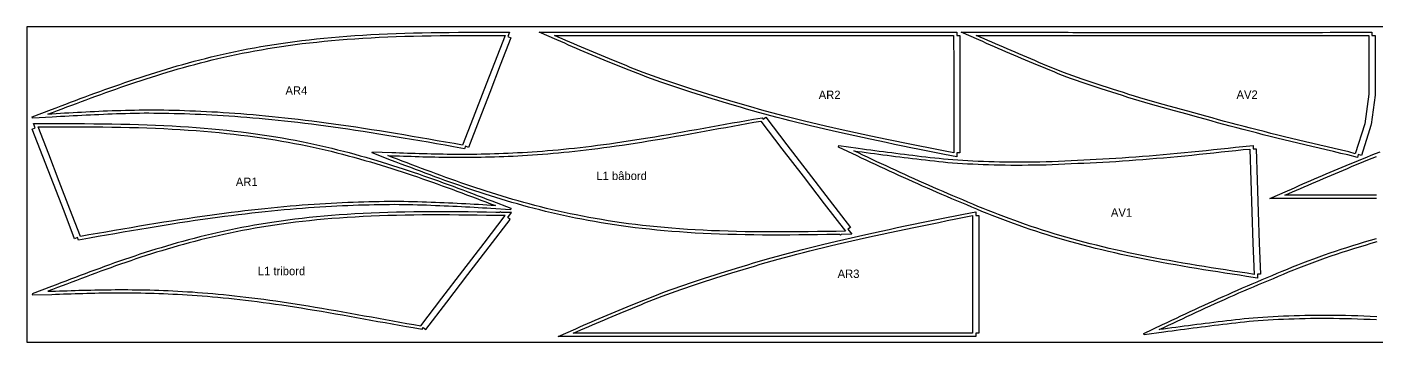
# Model space of a CAD drawing. Header units: millimetres. Extents: x 0 to 12611, y 0 to 1500.
# Drawn here: x 0 to 6426, y 0 to 1500 of the extents above; entities that cross this region are included whole.
import ezdxf
from ezdxf.enums import TextEntityAlignment as Align

# ---------------------------------------------------------------- set-up
doc = ezdxf.new("R2010")
doc.units = ezdxf.units.MM
for name, color, linetype in [('COUTURE', 5, 'Continuous'), ('DECOUPE', 1, 'Continuous'), ('LAIZE', 8, 'Continuous'), ('REPERES', 3, 'Continuous')]:
    doc.layers.add(name, color=color, linetype=linetype)

msp = doc.modelspace()

# ---------------------------------------------------------------- linework, layer by layer
at = {"layer": 'COUTURE'}
for points in [[(2075.2, 937.5), (2034.8, 944.6), (1994.3, 951.6), (1954, 958.6), (1913.8, 965.6), (1873.8, 972.4), (1834.1, 979.2), (1794.7, 985.9), (1755.6, 992.4), (1717, 998.7), (1678.7, 1004.9), (1641, 1010.9), (1603.7, 1016.7), (1566.9, 1022.3), (1530.7, 1027.7), (1495, 1032.8), (1459.8, 1037.8), (1425.2, 1042.6), (1391.1, 1047.1), (1357.5, 1051.4), (1324.5, 1055.5), (1292, 1059.4), (1260, 1063.1), (1228.5, 1066.5), (1197.5, 1069.8), (1167.1, 1072.8), (1136.6, 1075.8), (1106.7, 1078.7), (1077.1, 1081.3), (1048, 1083.8), (1019.2, 1086.1), (990.8, 1088.2), (962.9, 1090.2), (935.2, 1092), (908, 1093.7), (881, 1095.2), (854.4, 1096.6), (828.2, 1097.9), (802.2, 1099), (776.5, 1099.9), (751.1, 1100.8), (725.9, 1101.6), (701.1, 1102.2), (676.4, 1102.8), (652.1, 1103.2), (627.9, 1103.5), (604, 1103.8), (580.3, 1104), (557.3, 1103.9), (535, 1103.5), (512.9, 1103.1), (491, 1102.6), (469.3, 1102.1), (447.8, 1101.4), (426.4, 1100.7), (405.2, 1100), (384.1, 1099.2), (363.2, 1098.4), (342.4, 1097.5), (321.7, 1096.5), (301.1, 1095.6), (280.6, 1094.6), (260.2, 1093.5), (239.9, 1092.5), (219.6, 1091.4), (199.4, 1090.3), (179.3, 1089.1), (159.2, 1088), (139.1, 1086.8), (119.1, 1085.6), (99.1, 1084.4), (121.8, 1093.1), (144.6, 1101.8), (167.4, 1110.5), (190.3, 1119.2), (213.2, 1127.8), (236.1, 1136.4), (259.1, 1145), (282.2, 1153.6), (305.4, 1162.2), (328.6, 1170.7), (352, 1179.2), (375.4, 1187.6), (399, 1196), (422.7, 1204.4), (446.5, 1212.7), (470.5, 1220.9), (494.6, 1229.1), (518.9, 1237.3), (543.4, 1245.3), (568, 1253.3), (592.8, 1261.3), (617.9, 1269.1), (643.1, 1276.9), (668.5, 1284.7), (694.2, 1292.4), (720.1, 1300), (746.3, 1307.5), (772.8, 1314.8), (799.5, 1322.1), (826.6, 1329.2), (854, 1336.1), (881.7, 1343), (909.7, 1349.6), (938.1, 1356.2), (966.8, 1362.5), (996, 1368.7), (1025.5, 1374.8), (1055.4, 1380.6), (1085.8, 1386.3), (1116.5, 1391.8), (1147.8, 1397.1), (1179.5, 1402.2), (1211.6, 1407.1), (1244.3, 1411.8), (1277.4, 1416.3), (1311.1, 1420.6), (1345.3, 1424.7), (1380, 1428.5), (1415.3, 1432.1), (1451.2, 1435.5), (1487.6, 1438.7), (1524.6, 1441.6), (1562.1, 1444.3), (1600.3, 1446.8), (1639, 1449), (1678.3, 1451), (1718.1, 1452.8), (1758.6, 1454.3), (1799.5, 1455.7), (1841, 1456.8), (1883, 1457.7), (1925.5, 1458.5), (1968.4, 1459.1), (2011.7, 1459.5), (2055.4, 1459.8), (2099.3, 1459.9), (2143.5, 1460), (2187.9, 1460), (2232.5, 1460), (2277, 1459.9), (2226.6, 1329.3), (2176.1, 1198.7), (2125.7, 1068.1)], [(4414.2, 900), (4373.9, 908), (4333.7, 916), (4293.5, 924), (4253.5, 931.9), (4213.7, 939.9), (4174.2, 947.9), (4135.1, 955.9), (4096.3, 963.9), (4058, 971.9), (4020.1, 979.9), (3982.7, 987.9), (3945.8, 995.9), (3909.5, 1003.9), (3873.7, 1011.8), (3838.6, 1019.8), (3803.9, 1027.8), (3769.9, 1035.8), (3736.5, 1043.8), (3703.6, 1051.8), (3671.3, 1059.8), (3639.6, 1067.8), (3608.4, 1075.8), (3577.8, 1083.9), (3547.7, 1091.9), (3518.1, 1099.9), (3488.6, 1107.9), (3459.5, 1115.9), (3431, 1123.9), (3402.8, 1131.9), (3375.1, 1139.9), (3347.8, 1147.9), (3320.9, 1155.9), (3294.4, 1163.9), (3268.2, 1171.9), (3242.5, 1179.9), (3217, 1187.9), (3191.9, 1195.9), (3167.2, 1203.9), (3142.7, 1211.9), (3118.6, 1219.9), (3094.7, 1227.9), (3071.1, 1235.9), (3047.8, 1243.9), (3024.7, 1251.9), (3001.9, 1259.9), (2979.4, 1267.9), (2957.1, 1275.9), (2935.5, 1283.9), (2914.7, 1291.9), (2894.1, 1299.9), (2873.7, 1307.9), (2853.6, 1315.9), (2833.6, 1324), (2813.7, 1332), (2794.1, 1340), (2774.5, 1348), (2755.2, 1356), (2735.9, 1364), (2716.8, 1372), (2697.8, 1380), (2678.9, 1388), (2660.1, 1396), (2641.4, 1404), (2622.8, 1412), (2604.2, 1420), (2585.7, 1428), (2567.2, 1436), (2548.8, 1444), (2530.4, 1452), (2512, 1460), (2530.4, 1460), (2548.8, 1460), (2567.2, 1460), (2585.7, 1460), (2604.2, 1460), (2622.8, 1460), (2641.4, 1460), (2660.1, 1460), (2678.9, 1460), (2697.8, 1460), (2716.8, 1460), (2736, 1460), (2755.2, 1460), (2774.6, 1460), (2794.1, 1460), (2813.7, 1460), (2833.6, 1460), (2853.6, 1459.9), (2873.8, 1459.9), (2894.1, 1459.9), (2914.7, 1459.9), (2935.5, 1459.9), (2957.1, 1459.9), (2979.4, 1459.9), (3002, 1459.9), (3024.8, 1459.9), (3047.8, 1459.9), (3071.1, 1459.9), (3094.7, 1459.9), (3118.6, 1459.9), (3142.7, 1459.9), (3167.2, 1459.9), (3192, 1459.9), (3217.1, 1459.9), (3242.5, 1459.9), (3268.3, 1459.9), (3294.4, 1459.9), (3320.9, 1459.9), (3347.8, 1459.9), (3375.1, 1459.9), (3402.9, 1459.9), (3431, 1459.9), (3459.6, 1459.9), (3488.6, 1459.9), (3518.1, 1459.9), (3548.1, 1459.9), (3578.6, 1459.9), (3609.6, 1459.9), (3641.1, 1459.8), (3673.1, 1459.8), (3705.6, 1459.8), (3738.7, 1459.8), (3772.4, 1459.8), (3806.5, 1459.9), (3841.3, 1459.9), (3876.5, 1459.9), (3912.3, 1459.9), (3948.6, 1459.9), (3985.5, 1459.9), (4022.8, 1459.9), (4060.5, 1459.9), (4098.7, 1459.9), (4137.3, 1459.9), (4176.2, 1459.9), (4215.5, 1459.9), (4254.9, 1459.9), (4294.6, 1460), (4334.4, 1460), (4374.2, 1460), (4414, 1460), (4414.1, 1320), (4414.1, 1180), (4414.2, 1040)], [(6327.3, 896.8), (6295.7, 905.1), (6261.2, 913), (6226.8, 921.1), (6192.5, 929.1), (6158.4, 937.1), (6124.4, 945.2), (6090.5, 953.2), (6056.9, 961.2), (6023.5, 969.3), (5990.3, 977.3), (5957.4, 985.5), (5924.8, 993.6), (5892.5, 1001.8), (5860.4, 1009.9), (5828.7, 1018.1), (5797.2, 1026.2), (5766.1, 1034.4), (5735.4, 1042.5), (5704.9, 1050.6), (5674.8, 1058.7), (5645.1, 1066.8), (5615.7, 1074.9), (5586.6, 1083), (5557.9, 1091), (5529.6, 1099.1), (5499.7, 1107.1), (5470.2, 1115.1), (5441.1, 1123.2), (5412.3, 1131.2), (5384, 1139.2), (5356.1, 1147.2), (5328.6, 1155.3), (5301.5, 1163.3), (5274.7, 1171.3), (5248.3, 1179.3), (5222.3, 1187.3), (5196.6, 1195.4), (5171.4, 1203.4), (5146.4, 1211.4), (5121.8, 1219.4), (5097.6, 1227.4), (5073.6, 1235.5), (5050, 1243.5), (5026.7, 1251.5), (5003.7, 1259.5), (4981.1, 1267.5), (4958.7, 1275.6), (4937.6, 1283.6), (4917.6, 1291.6), (4897.7, 1299.6), (4878.1, 1307.6), (4858.5, 1315.7), (4839.1, 1323.7), (4819.8, 1331.7), (4800.6, 1339.7), (4781.6, 1347.7), (4762.6, 1355.7), (4743.8, 1363.7), (4725, 1371.8), (4706.3, 1379.8), (4687.7, 1387.8), (4669.2, 1395.8), (4650.7, 1403.8), (4632.2, 1411.8), (4613.8, 1419.9), (4595.4, 1427.9), (4577, 1435.9), (4558.7, 1443.9), (4540.3, 1451.9), (4522, 1459.9), (4540.3, 1459.9), (4558.7, 1459.9), (4577, 1459.9), (4595.4, 1459.9), (4613.8, 1459.9), (4632.2, 1459.8), (4650.7, 1459.8), (4669.2, 1459.8), (4687.8, 1459.8), (4706.4, 1459.8), (4725.1, 1459.8), (4743.9, 1459.7), (4762.7, 1459.7), (4781.7, 1459.7), (4800.7, 1459.7), (4819.9, 1459.7), (4839.2, 1459.7), (4858.6, 1459.7), (4878.2, 1459.6), (4897.9, 1459.6), (4917.7, 1459.6), (4937.7, 1459.6), (4958.8, 1459.6), (4981.2, 1459.5), (5003.9, 1459.5), (5026.9, 1459.5), (5050.2, 1459.5), (5073.8, 1459.5), (5097.8, 1459.4), (5122, 1459.4), (5146.6, 1459.4), (5171.6, 1459.4), (5196.9, 1459.4), (5222.5, 1459.3), (5248.5, 1459.3), (5274.9, 1459.3), (5301.7, 1459.3), (5328.9, 1459.3), (5356.4, 1459.2), (5384.3, 1459.2), (5412.6, 1459.2), (5441.3, 1459.2), (5470.5, 1459.1), (5500, 1459.1), (5529.9, 1459.1), (5560.2, 1459.1), (5591, 1459), (5622.1, 1459), (5653.6, 1459), (5685.6, 1459), (5717.9, 1459), (5750.6, 1459), (5783.7, 1459), (5817.2, 1459), (5851.1, 1459), (5885.3, 1459.1), (5919.9, 1459.1), (5954.8, 1459.2), (5990, 1459.2), (6025.6, 1459.3), (6061.4, 1459.3), (6097.6, 1459.4), (6134, 1459.4), (6170.6, 1459.5), (6207.4, 1459.6), (6244.4, 1459.6), (6281.7, 1459.7), (6319, 1459.8), (6356.5, 1459.9), (6391.2, 1460), (6391.4, 1320), (6391.7, 1180), (6372.5, 1039.4)], [(3898.2, 527.5), (3853.7, 526.8), (3809.1, 526.2), (3764.7, 525.6), (3720.6, 525.1), (3676.6, 524.6), (3632.9, 524.3), (3589.6, 524.2), (3546.7, 524.2), (3504.3, 524.4), (3462.3, 524.8), (3420.8, 525.4), (3379.8, 526.2), (3339.3, 527.3), (3299.4, 528.6), (3260.1, 530.1), (3221.4, 531.9), (3183.2, 534), (3145.6, 536.3), (3108.6, 538.8), (3072.2, 541.6), (3036.3, 544.7), (3001, 548), (2966.3, 551.5), (2932, 555.3), (2898.3, 559.3), (2865.1, 563.5), (2832.4, 568), (2800.2, 572.6), (2768.5, 577.5), (2737.2, 582.6), (2706.4, 587.9), (2676, 593.3), (2646, 599), (2616.4, 604.8), (2587.3, 610.8), (2558.4, 617), (2530, 623.3), (2501.9, 629.8), (2474.1, 636.4), (2446.7, 643.2), (2419.6, 650.1), (2392.8, 657.2), (2366.2, 664.4), (2340, 671.7), (2314, 679.1), (2288.2, 686.6), (2262.7, 694.3), (2237.5, 702), (2212.4, 709.9), (2187.6, 717.8), (2162.9, 725.8), (2138.5, 733.9), (2114.2, 742.1), (2090.1, 750.3), (2066.1, 758.6), (2042.3, 767), (2018.7, 775.4), (1995.1, 783.9), (1971.7, 792.4), (1948.4, 801), (1925.2, 809.6), (1902, 818.2), (1879, 826.9), (1856, 835.5), (1833.1, 844.2), (1810.2, 852.9), (1787.4, 861.6), (1764.6, 870.4), (1741.8, 879.1), (1719, 887.8), (1737.5, 887.2), (1755.9, 886.6), (1774.4, 886), (1792.9, 885.4), (1811.5, 884.8), (1830.1, 884.2), (1848.8, 883.6), (1867.5, 883.1), (1886.3, 882.5), (1905.2, 882.1), (1924.2, 881.6), (1943.3, 881.2), (1962.5, 880.8), (1981.9, 880.5), (2001.3, 880.2), (2021, 880), (2040.7, 879.9), (2060.6, 879.8), (2080.7, 879.8), (2101, 879.8), (2121.5, 880), (2142.2, 880.2), (2163, 880.6), (2184.1, 881), (2205.4, 881.5), (2226.9, 882.1), (2248.6, 882.8), (2270.6, 883.6), (2292.8, 884.5), (2315.3, 885.6), (2338, 886.7), (2361, 888), (2384.4, 889.4), (2408, 891), (2431.9, 892.7), (2456.2, 894.5), (2480.8, 896.5), (2505.7, 898.6), (2531, 900.9), (2556.6, 903.4), (2582.7, 906), (2609.1, 908.8), (2635.9, 911.7), (2663.2, 914.9), (2690.8, 918.2), (2718.9, 921.8), (2747.5, 925.5), (2776.4, 929.4), (2805.9, 933.5), (2835.8, 937.9), (2866.2, 942.4), (2897, 947.1), (2928.3, 952.1), (2960.1, 957.2), (2992.4, 962.6), (3025.1, 968.2), (3058.2, 973.9), (3091.5, 979.7), (3125.1, 985.6), (3158.7, 991.6), (3192.6, 997.7), (3226.5, 1003.8), (3260.5, 1009.9), (3294.5, 1016), (3328.5, 1022.2), (3362.4, 1028.3), (3396.1, 1034.3), (3429.6, 1040.3), (3462.8, 1046.1), (3495.5, 1051.7), (3596.1, 920.6), (3696.7, 789.5), (3797.4, 658.5)], [(53, 1024.9), (97.6, 1025), (142.1, 1025), (186.5, 1025), (230.7, 1024.9), (274.6, 1024.8), (318.3, 1024.5), (361.6, 1024.1), (404.5, 1023.5), (447, 1022.7), (489, 1021.8), (530.5, 1020.7), (571.5, 1019.3), (611.9, 1017.8), (651.8, 1016), (691.1, 1014), (729.8, 1011.8), (767.9, 1009.3), (805.5, 1006.6), (842.5, 1003.7), (878.9, 1000.5), (914.7, 997.1), (950, 993.5), (984.7, 989.7), (1018.9, 985.6), (1052.6, 981.3), (1085.7, 976.8), (1118.4, 972.1), (1150.6, 967.2), (1182.2, 962.1), (1213.5, 956.8), (1244.3, 951.3), (1274.6, 945.6), (1304.5, 939.8), (1334.1, 933.7), (1363.2, 927.5), (1392, 921.2), (1420.3, 914.6), (1448.4, 908), (1476.1, 901.1), (1503.4, 894.2), (1530.5, 887.1), (1557.2, 879.8), (1583.7, 872.5), (1609.9, 865), (1635.8, 857.4), (1661.5, 849.7), (1686.9, 841.9), (1712.2, 834.1), (1737.2, 826.3), (1762, 818.3), (1786.7, 810.3), (1811.1, 802.3), (1835.4, 794.1), (1859.5, 785.9), (1883.5, 777.7), (1907.3, 769.4), (1931, 761), (1954.6, 752.6), (1978.1, 744.2), (2001.4, 735.7), (2024.7, 727.2), (2047.8, 718.6), (2070.9, 710), (2093.9, 701.4), (2116.9, 692.8), (2139.7, 684.2), (2162.6, 675.5), (2185.4, 666.8), (2208.2, 658.1), (2230.9, 649.4), (2210.9, 650.6), (2190.9, 651.8), (2170.9, 653), (2150.8, 654.1), (2130.6, 655.3), (2110.4, 656.4), (2090.2, 657.5), (2069.8, 658.5), (2049.4, 659.6), (2028.9, 660.6), (2008.4, 661.5), (1987.7, 662.5), (1966.8, 663.4), (1945.9, 664.2), (1924.8, 665), (1903.6, 665.7), (1882.2, 666.4), (1860.7, 667.1), (1839, 667.6), (1817.1, 668.1), (1795, 668.5), (1772.7, 668.9), (1749.8, 669), (1726, 668.8), (1702.1, 668.5), (1678, 668.2), (1653.6, 667.8), (1629, 667.2), (1604.1, 666.6), (1579, 665.8), (1553.5, 664.9), (1527.9, 664), (1501.9, 662.9), (1475.6, 661.6), (1449, 660.2), (1422.1, 658.7), (1394.8, 657), (1367.2, 655.2), (1339.2, 653.2), (1310.8, 651.1), (1282.1, 648.8), (1252.9, 646.3), (1223.4, 643.7), (1193.4, 640.8), (1163, 637.8), (1132.5, 634.8), (1101.5, 631.5), (1070, 628.1), (1038.1, 624.4), (1005.6, 620.5), (972.5, 616.4), (939, 612.1), (904.9, 607.6), (870.2, 602.8), (835.1, 597.8), (799.3, 592.7), (763.1, 587.3), (726.3, 581.7), (689, 575.9), (651.3, 569.9), (613.1, 563.7), (574.4, 557.4), (535.4, 550.9), (496, 544.2), (456.2, 537.4), (416.2, 530.6), (376.1, 523.6), (335.7, 516.6), (295.3, 509.6), (254.8, 502.5), (204.4, 633.1), (153.9, 763.7), (103.4, 894.3)], [(5845.9, 322), (5811.5, 327.2), (5777.2, 332.4), (5742.9, 337.7), (5708.7, 343), (5674.6, 348.3), (5640.6, 353.7), (5606.7, 359.2), (5572.9, 364.7), (5539.4, 370.3), (5506, 375.9), (5472.8, 381.7), (5439.8, 387.6), (5407, 393.6), (5374.5, 399.7), (5342.2, 405.9), (5310.2, 412.2), (5278.4, 418.7), (5246.9, 425.3), (5215.7, 432.1), (5184.8, 438.9), (5154.2, 446), (5123.9, 453.1), (5093.9, 460.4), (5064.2, 467.9), (5034.7, 475.5), (5005.6, 483.3), (4976.8, 491.2), (4948.3, 499.2), (4920.1, 507.4), (4892.2, 515.8), (4864.6, 524.3), (4837.2, 532.9), (4810.2, 541.6), (4783.4, 550.5), (4756.9, 559.6), (4730.7, 568.7), (4704.8, 578), (4679.1, 587.4), (4653.6, 596.9), (4628.4, 606.5), (4603.5, 616.3), (4578.8, 626.1), (4554.2, 636), (4529.9, 646), (4505.8, 656), (4481.9, 666.2), (4458.1, 676.3), (4434.4, 686.2), (4410.8, 696.1), (4387.3, 706), (4364, 716), (4340.8, 726), (4317.7, 736), (4294.8, 746.1), (4272, 756.2), (4249.2, 766.4), (4226.6, 776.5), (4204.1, 786.7), (4181.6, 797), (4159.3, 807.2), (4137, 817.5), (4114.7, 827.8), (4092.5, 838.1), (4070.4, 848.4), (4048.3, 858.7), (4026.2, 869), (4004.1, 879.4), (3982.1, 889.7), (3960, 900.1), (3938, 910.4), (3957.8, 907.8), (3977.7, 905.1), (3997.5, 902.5), (4017.4, 899.8), (4037.3, 897.2), (4057.2, 894.5), (4077.1, 891.9), (4097.1, 889.3), (4117.2, 886.7), (4137.3, 884.1), (4157.5, 881.6), (4177.7, 879.1), (4198, 876.5), (4218.5, 874.1), (4239, 871.6), (4259.6, 869.2), (4280.4, 866.8), (4301.2, 864.4), (4322.2, 862.1), (4343.4, 859.8), (4364.7, 857.6), (4386.1, 855.4), (4408.5, 853.5), (4432.3, 852), (4456.2, 850.5), (4480.5, 849.2), (4505.1, 847.9), (4530, 846.8), (4555.1, 845.8), (4580.6, 845), (4606.4, 844.2), (4632.5, 843.6), (4659, 843.1), (4685.8, 842.8), (4713, 842.7), (4740.5, 842.8), (4768.4, 843), (4796.7, 843.2), (4825.3, 843.7), (4854.3, 844.4), (4883.7, 845.3), (4913.4, 846.5), (4943.6, 847.8), (4974.1, 849.4), (5005, 851.2), (5034.4, 852.2), (5064.2, 853.5), (5094.4, 854.9), (5124.8, 856.5), (5155.7, 858.2), (5186.8, 860.1), (5218.3, 862.2), (5250, 864.4), (5282.1, 866.8), (5314.5, 869.3), (5347.2, 871.9), (5380.2, 874.7), (5413.4, 877.6), (5447, 880.6), (5480.7, 883.8), (5514.7, 887.1), (5548.9, 890.4), (5583.3, 893.9), (5617.9, 897.5), (5652.7, 901.1), (5687.6, 904.8), (5722.6, 908.5), (5757.7, 912.4), (5792.9, 916.2), (5825.5, 918.8), (5830, 769.3), (5834.4, 619.7), (5838.8, 470.2)], [(2278.2, 601.7), (2233.7, 602.4), (2189.1, 603), (2144.7, 603.6), (2100.6, 604.1), (2056.6, 604.5), (2012.9, 604.8), (1969.6, 605), (1926.7, 605), (1884.3, 604.8), (1842.3, 604.4), (1800.8, 603.8), (1759.8, 603), (1719.3, 601.9), (1679.4, 600.6), (1640.1, 599.1), (1601.4, 597.3), (1563.2, 595.2), (1525.6, 592.9), (1488.6, 590.4), (1452.2, 587.6), (1416.3, 584.5), (1381, 581.2), (1346.3, 577.7), (1312, 573.9), (1278.3, 569.9), (1245.1, 565.7), (1212.4, 561.2), (1180.2, 556.5), (1148.5, 551.7), (1117.2, 546.6), (1086.4, 541.3), (1056, 535.8), (1026, 530.2), (996.4, 524.4), (967.3, 518.4), (938.4, 512.2), (910, 505.9), (881.9, 499.4), (854.1, 492.7), (826.7, 486), (799.6, 479), (772.8, 472), (746.2, 464.8), (720, 457.5), (694, 450.1), (668.2, 442.5), (642.7, 434.9), (617.5, 427.1), (592.4, 419.3), (567.6, 411.4), (542.9, 403.4), (518.5, 395.3), (494.2, 387.1), (470.1, 378.8), (446.1, 370.5), (422.3, 362.2), (398.7, 353.7), (375.1, 345.3), (351.7, 336.8), (328.4, 328.2), (305.2, 319.6), (282, 311), (259, 302.3), (236, 293.6), (213.1, 285), (190.2, 276.2), (167.4, 267.5), (144.6, 258.8), (121.8, 250.1), (99, 241.4), (117.5, 242), (135.9, 242.6), (154.4, 243.2), (172.9, 243.8), (191.5, 244.4), (210.1, 245), (228.8, 245.6), (247.5, 246.1), (266.3, 246.6), (285.2, 247.1), (304.2, 247.6), (323.3, 248), (342.5, 248.4), (361.9, 248.7), (381.3, 249), (401, 249.2), (420.7, 249.3), (440.6, 249.4), (460.7, 249.4), (481, 249.3), (501.5, 249.2), (522.2, 248.9), (543, 248.6), (564.1, 248.2), (585.4, 247.7), (606.9, 247.1), (628.6, 246.4), (650.6, 245.6), (672.8, 244.6), (695.3, 243.6), (718, 242.4), (741, 241.2), (764.4, 239.7), (788, 238.2), (811.9, 236.5), (836.2, 234.7), (860.8, 232.7), (885.7, 230.6), (911, 228.3), (936.6, 225.8), (962.7, 223.2), (989.1, 220.4), (1015.9, 217.4), (1043.2, 214.3), (1070.8, 210.9), (1098.9, 207.4), (1127.5, 203.7), (1156.4, 199.8), (1185.9, 195.6), (1215.8, 191.3), (1246.2, 186.8), (1277, 182), (1308.3, 177.1), (1340.1, 171.9), (1372.4, 166.6), (1405.1, 161), (1438.2, 155.3), (1471.5, 149.5), (1505.1, 143.6), (1538.7, 137.6), (1572.6, 131.5), (1606.5, 125.4), (1640.5, 119.3), (1674.5, 113.1), (1708.5, 107), (1742.4, 100.9), (1776.1, 94.9), (1809.6, 88.9), (1842.8, 83.1), (1875.5, 77.4), (1976.1, 208.6), (2076.7, 339.7), (2177.4, 470.7)], [(4504, 41.7), (4464.2, 41.7), (4424.4, 41.8), (4384.6, 41.8), (4344.9, 41.8), (4305.5, 41.8), (4266.2, 41.8), (4227.3, 41.8), (4188.7, 41.8), (4150.5, 41.8), (4112.8, 41.8), (4075.5, 41.9), (4038.6, 41.9), (4002.3, 41.9), (3966.5, 41.9), (3931.3, 41.9), (3896.5, 41.9), (3862.4, 41.9), (3828.7, 41.9), (3795.6, 41.9), (3763.1, 41.9), (3731.1, 41.9), (3699.6, 41.9), (3668.6, 41.9), (3638.1, 41.9), (3608.1, 41.9), (3578.6, 41.9), (3549.6, 41.9), (3521, 41.9), (3492.9, 41.9), (3465.1, 41.9), (3437.8, 41.8), (3410.9, 41.8), (3384.4, 41.8), (3358.3, 41.8), (3332.5, 41.8), (3307.1, 41.8), (3282, 41.8), (3257.2, 41.8), (3232.7, 41.8), (3208.6, 41.8), (3184.7, 41.8), (3161.1, 41.8), (3137.8, 41.8), (3114.8, 41.8), (3092, 41.8), (3069.4, 41.8), (3047.1, 41.8), (3025.5, 41.8), (3004.7, 41.8), (2984.1, 41.8), (2963.8, 41.8), (2943.6, 41.8), (2923.6, 41.8), (2903.7, 41.8), (2884.1, 41.8), (2864.6, 41.8), (2845.2, 41.8), (2826, 41.8), (2806.8, 41.8), (2787.8, 41.8), (2768.9, 41.8), (2750.1, 41.8), (2731.4, 41.8), (2712.8, 41.8), (2694.2, 41.8), (2675.7, 41.8), (2657.2, 41.7), (2638.8, 41.7), (2620.4, 41.7), (2602, 41.7), (2620.4, 49.7), (2638.8, 57.7), (2657.2, 65.7), (2675.7, 73.8), (2694.2, 81.8), (2712.8, 89.8), (2731.4, 97.8), (2750.1, 105.8), (2768.9, 113.8), (2787.8, 121.8), (2806.8, 129.8), (2825.9, 137.8), (2845.2, 145.8), (2864.5, 153.8), (2884.1, 161.8), (2903.7, 169.8), (2923.6, 177.8), (2943.6, 185.8), (2963.7, 193.8), (2984.1, 201.8), (3004.7, 209.8), (3025.5, 217.8), (3047.1, 225.8), (3069.4, 233.8), (3091.9, 241.8), (3114.7, 249.8), (3137.8, 257.8), (3161.1, 265.8), (3184.7, 273.8), (3208.6, 281.8), (3232.7, 289.8), (3257.2, 297.8), (3281.9, 305.8), (3307, 313.8), (3332.5, 321.8), (3358.2, 329.8), (3384.4, 337.8), (3410.9, 345.8), (3437.8, 353.8), (3465.1, 361.9), (3492.8, 369.9), (3521, 377.9), (3549.5, 385.9), (3578.6, 393.9), (3608.1, 401.9), (3637.7, 409.9), (3667.8, 417.9), (3698.4, 425.9), (3729.6, 433.9), (3761.3, 441.9), (3793.6, 449.9), (3826.5, 457.9), (3859.9, 465.9), (3893.9, 473.9), (3928.6, 481.9), (3963.7, 489.9), (3999.5, 497.9), (4035.8, 505.9), (4072.7, 513.9), (4110.1, 521.9), (4148, 529.8), (4186.3, 537.8), (4225.1, 545.8), (4264.2, 553.8), (4303.7, 561.8), (4343.5, 569.8), (4383.5, 577.8), (4423.7, 585.8), (4463.9, 593.7), (4504.2, 601.7), (4504.2, 461.7), (4504.1, 321.7), (4504.1, 181.7)]]:
    msp.add_lwpolyline(points, close=True, dxfattribs=at)
for points in [[(6428.8, 699.1), (6407.7, 699), (6387.7, 699), (6367.9, 699), (6348.2, 699), (6328.6, 699), (6309.2, 699), (6289.9, 698.9), (6270.7, 698.9), (6251.7, 698.9), (6232.7, 698.9), (6213.9, 698.9), (6195.1, 698.9), (6176.4, 698.8), (6157.8, 698.8), (6139.2, 698.8), (6120.7, 698.8), (6102.2, 698.8), (6083.8, 698.8), (6065.4, 698.7), (6047, 698.7), (6028.7, 698.7), (6010.3, 698.7), (5992, 698.7), (6010.3, 706.7), (6028.7, 714.7), (6047, 722.7), (6065.4, 730.7), (6083.8, 738.8), (6102.2, 746.8), (6120.7, 754.8), (6139.2, 762.8), (6157.7, 770.8), (6176.3, 778.8), (6195, 786.9), (6213.8, 794.9), (6232.6, 802.9), (6251.6, 810.9), (6270.6, 818.9), (6289.8, 826.9), (6309.1, 835), (6328.5, 843), (6348.1, 851), (6367.7, 859), (6387.6, 867), (6407.6, 875), (6428.7, 883.1)], [(6429.1, 120), (6398.6, 121.6), (6368.4, 122.9), (6338.7, 124), (6309.3, 124.9), (6280.3, 125.6), (6251.7, 126.1), (6223.4, 126.4), (6195.5, 126.6), (6168, 126.6), (6140.8, 126.6), (6114, 126.3), (6087.5, 125.8), (6061.4, 125.2), (6035.6, 124.4), (6010.1, 123.5), (5985, 122.5), (5960.1, 121.4), (5935.5, 120.2), (5911.2, 118.9), (5887.3, 117.4), (5863.5, 115.9), (5841.1, 114), (5819.7, 111.8), (5798.4, 109.6), (5777.2, 107.3), (5756.2, 104.9), (5735.4, 102.6), (5714.6, 100.2), (5694, 97.8), (5673.5, 95.3), (5653, 92.8), (5632.7, 90.3), (5612.5, 87.8), (5592.3, 85.2), (5572.2, 82.7), (5552.1, 80.1), (5532.1, 77.4), (5512.2, 74.8), (5492.3, 72.2), (5472.4, 69.6), (5452.5, 66.9), (5432.7, 64.3), (5412.8, 61.6), (5393, 59), (5415, 69.3), (5437.1, 79.6), (5459.1, 90), (5481.2, 100.3), (5503.3, 110.7), (5525.4, 121), (5547.5, 131.3), (5569.7, 141.6), (5592, 151.9), (5614.3, 162.1), (5636.6, 172.4), (5659.1, 182.6), (5681.6, 192.8), (5704.2, 203), (5727, 213.2), (5749.8, 223.3), (5772.7, 233.4), (5795.8, 243.4), (5819, 253.4), (5842.3, 263.4), (5865.8, 273.3), (5889.4, 283.2), (5913.1, 293.1), (5936.9, 303.2), (5960.8, 313.3), (5984.9, 323.4), (6009.2, 333.4), (6033.8, 343.3), (6058.5, 353.1), (6083.4, 362.8), (6108.6, 372.5), (6134.1, 382), (6159.8, 391.4), (6185.7, 400.6), (6211.9, 409.8), (6238.4, 418.8), (6265.2, 427.7), (6292.2, 436.5), (6319.6, 445.1), (6347.2, 453.6), (6375.1, 461.9), (6403.3, 470.1), (6431.8, 478.2)]]:
    msp.add_lwpolyline(points, dxfattribs=at)
at = {"layer": 'DECOUPE'}
for points in [[(2032.2, 929.8), (1991.7, 936.8), (1951.4, 943.8), (1911.2, 950.8), (1871.3, 957.7), (1831.6, 964.4), (1792.2, 971.1), (1753.2, 977.6), (1714.5, 983.9), (1676.4, 990.1), (1638.7, 996.1), (1601.4, 1001.8), (1564.7, 1007.4), (1528.5, 1012.8), (1492.8, 1018), (1457.7, 1023), (1423.1, 1027.7), (1389.1, 1032.2), (1355.6, 1036.5), (1322.7, 1040.6), (1290.2, 1044.5), (1258.3, 1048.1), (1226.9, 1051.6), (1196, 1054.8), (1165.6, 1057.9), (1135.2, 1060.9), (1105.3, 1063.7), (1075.8, 1066.4), (1046.7, 1068.8), (1018, 1071.1), (989.8, 1073.3), (961.8, 1075.2), (934.3, 1077.1), (907.1, 1078.7), (880.2, 1080.2), (853.7, 1081.6), (827.5, 1082.9), (801.6, 1084), (775.9, 1085), (750.6, 1085.8), (725.5, 1086.6), (700.7, 1087.2), (676.1, 1087.8), (651.8, 1088.2), (627.7, 1088.5), (603.8, 1088.8), (580.2, 1089), (557.4, 1088.9), (535.3, 1088.5), (513.2, 1088.1), (491.4, 1087.6), (469.7, 1087.1), (448.2, 1086.4), (426.9, 1085.8), (405.7, 1085), (384.7, 1084.2), (363.8, 1083.4), (343, 1082.5), (322.4, 1081.6), (301.8, 1080.6), (281.3, 1079.6), (261, 1078.6), (240.6, 1077.5), (220.4, 1076.4), (200.2, 1075.3), (180.1, 1074.1), (160, 1073), (140, 1071.8), (120, 1070.6), (26.5, 1065.1), (25, 1072.2), (116.5, 1107.1), (139.3, 1115.8), (162.1, 1124.5), (185, 1133.2), (207.9, 1141.8), (230.9, 1150.5), (253.9, 1159.1), (277, 1167.7), (300.2, 1176.3), (323.5, 1184.8), (346.9, 1193.3), (370.4, 1201.7), (394, 1210.1), (417.7, 1218.5), (441.6, 1226.8), (465.6, 1235.1), (489.8, 1243.3), (514.2, 1251.5), (538.7, 1259.6), (563.4, 1267.6), (588.3, 1275.6), (613.4, 1283.4), (638.7, 1291.3), (664.2, 1299), (690, 1306.8), (716, 1314.4), (742.3, 1321.9), (768.8, 1329.3), (795.7, 1336.6), (822.8, 1343.7), (850.3, 1350.7), (878.1, 1357.5), (906.3, 1364.2), (934.8, 1370.8), (963.6, 1377.2), (992.9, 1383.4), (1022.5, 1389.5), (1052.6, 1395.4), (1083.1, 1401.1), (1114, 1406.6), (1145.3, 1411.9), (1177.1, 1417), (1209.4, 1422), (1242.2, 1426.7), (1275.5, 1431.2), (1309.3, 1435.5), (1343.6, 1439.6), (1378.5, 1443.4), (1413.9, 1447.1), (1449.8, 1450.5), (1486.3, 1453.6), (1523.4, 1456.6), (1561.1, 1459.3), (1599.3, 1461.7), (1638.2, 1464), (1677.6, 1466), (1717.5, 1467.8), (1758, 1469.3), (1799.1, 1470.7), (1840.7, 1471.8), (1882.7, 1472.7), (1925.3, 1473.5), (1968.2, 1474), (2011.6, 1474.5), (2055.3, 1474.8), (2099.3, 1474.9), (2143.5, 1475), (2187.9, 1475), (2232.5, 1475), (2298.9, 1474.8), (2291, 1454.5), (2305, 1449.1), (2254.6, 1318.5), (2204.1, 1187.9), (2153.7, 1057.3), (2103.2, 926.7), (2089.2, 932.1), (2084.8, 920.6)], [(4371, 893.3), (4330.7, 901.3), (4290.6, 909.2), (4250.6, 917.2), (4210.8, 925.2), (4171.2, 933.2), (4132.1, 941.2), (4093.3, 949.2), (4054.9, 957.2), (4017, 965.2), (3979.5, 973.2), (3942.6, 981.2), (3906.3, 989.2), (3870.5, 997.2), (3835.2, 1005.2), (3800.5, 1013.2), (3766.5, 1021.2), (3732.9, 1029.3), (3700, 1037.3), (3667.7, 1045.3), (3635.9, 1053.3), (3604.6, 1061.3), (3573.9, 1069.4), (3543.8, 1077.4), (3514.2, 1085.4), (3484.6, 1093.4), (3455.5, 1101.4), (3426.9, 1109.4), (3398.7, 1117.5), (3370.9, 1125.5), (3343.5, 1133.5), (3316.6, 1141.5), (3290, 1149.5), (3263.8, 1157.6), (3238, 1165.6), (3212.5, 1173.6), (3187.3, 1181.6), (3162.5, 1189.6), (3138, 1197.7), (3113.8, 1205.7), (3089.9, 1213.7), (3066.3, 1221.7), (3042.9, 1229.7), (3019.8, 1237.8), (2997, 1245.8), (2974.4, 1253.8), (2951.9, 1261.8), (2930.2, 1269.9), (2909.3, 1277.9), (2888.7, 1286), (2868.2, 1294), (2848, 1302), (2828, 1310), (2808.1, 1318.1), (2788.4, 1326.1), (2768.8, 1334.1), (2749.4, 1342.1), (2730.2, 1350.1), (2711, 1358.1), (2692, 1366.1), (2673.1, 1374.2), (2654.3, 1382.2), (2635.5, 1390.2), (2616.9, 1398.2), (2598.3, 1406.2), (2579.7, 1414.2), (2561.3, 1422.2), (2542.8, 1430.2), (2524.4, 1438.2), (2440, 1475), (2530.4, 1475), (2548.8, 1475), (2567.2, 1475), (2585.7, 1475), (2604.2, 1475), (2622.8, 1475), (2641.4, 1475), (2660.1, 1475), (2678.9, 1475), (2697.8, 1475), (2716.8, 1475), (2736, 1475), (2755.2, 1475), (2774.6, 1475), (2794.1, 1475), (2813.7, 1475), (2833.6, 1475), (2853.6, 1474.9), (2873.8, 1474.9), (2894.1, 1474.9), (2914.7, 1474.9), (2935.5, 1474.9), (2957.1, 1474.9), (2979.4, 1474.9), (3002, 1474.9), (3024.8, 1474.9), (3047.8, 1474.9), (3071.1, 1474.9), (3094.7, 1474.9), (3118.6, 1474.9), (3142.7, 1474.9), (3167.2, 1474.9), (3192, 1474.9), (3217.1, 1474.9), (3242.5, 1474.9), (3268.3, 1474.9), (3294.4, 1474.9), (3320.9, 1474.9), (3347.8, 1474.9), (3375.1, 1474.9), (3402.9, 1474.9), (3431, 1474.9), (3459.6, 1474.9), (3488.6, 1474.9), (3518.1, 1474.9), (3548.1, 1474.9), (3578.6, 1474.9), (3609.6, 1474.9), (3641.1, 1474.8), (3673.1, 1474.8), (3705.6, 1474.8), (3738.7, 1474.8), (3772.4, 1474.8), (3806.5, 1474.9), (3841.3, 1474.9), (3876.5, 1474.9), (3912.3, 1474.9), (3948.6, 1474.9), (3985.5, 1474.9), (4022.8, 1474.9), (4060.5, 1474.9), (4098.7, 1474.9), (4137.3, 1474.9), (4176.2, 1474.9), (4215.5, 1474.9), (4254.9, 1474.9), (4294.6, 1475), (4334.4, 1475), (4374.2, 1475), (4429, 1475), (4429, 1460), (4444, 1460), (4444.1, 1320), (4444.1, 1180), (4444.2, 1040), (4444.2, 900), (4429.2, 900), (4429.2, 881.7)], [(6292.1, 890.5), (6257.8, 898.4), (6223.4, 906.5), (6189.1, 914.5), (6154.9, 922.5), (6120.9, 930.6), (6087.1, 938.6), (6053.4, 946.6), (6020, 954.7), (5986.8, 962.8), (5953.8, 970.9), (5921.1, 979.1), (5888.8, 987.2), (5856.7, 995.4), (5824.9, 1003.6), (5793.5, 1011.7), (5762.3, 1019.9), (5731.5, 1028), (5701.1, 1036.1), (5670.9, 1044.2), (5641.1, 1052.4), (5611.7, 1060.5), (5582.6, 1068.5), (5553.9, 1076.6), (5525.6, 1084.6), (5495.8, 1092.6), (5466.2, 1100.7), (5437, 1108.7), (5408.3, 1116.7), (5379.9, 1124.8), (5351.9, 1132.8), (5324.4, 1140.9), (5297.2, 1148.9), (5270.4, 1156.9), (5243.9, 1165), (5217.8, 1173), (5192.1, 1181.1), (5166.8, 1189.1), (5141.8, 1197.1), (5117.1, 1205.2), (5092.8, 1213.2), (5068.8, 1221.3), (5045.2, 1229.3), (5021.8, 1237.3), (4998.8, 1245.4), (4976, 1253.4), (4953.5, 1261.5), (4932.1, 1269.6), (4912, 1277.7), (4892.1, 1285.7), (4872.4, 1293.8), (4852.8, 1301.8), (4833.4, 1309.8), (4814, 1317.8), (4794.8, 1325.9), (4775.8, 1333.9), (4756.8, 1341.9), (4737.9, 1350), (4719.1, 1358), (4700.4, 1366), (4681.8, 1374), (4663.2, 1382), (4644.7, 1390.1), (4626.2, 1398.1), (4607.8, 1406.1), (4589.4, 1414.1), (4571, 1422.1), (4552.7, 1430.2), (4534.3, 1438.2), (4450, 1475), (4540.3, 1474.9), (4558.7, 1474.9), (4577.1, 1474.9), (4595.4, 1474.9), (4613.8, 1474.9), (4632.3, 1474.8), (4650.7, 1474.8), (4669.2, 1474.8), (4687.8, 1474.8), (4706.4, 1474.8), (4725.1, 1474.8), (4743.9, 1474.7), (4762.7, 1474.7), (4781.7, 1474.7), (4800.8, 1474.7), (4819.9, 1474.7), (4839.2, 1474.7), (4858.6, 1474.7), (4878.2, 1474.6), (4897.9, 1474.6), (4917.7, 1474.6), (4937.7, 1474.6), (4958.8, 1474.6), (4981.2, 1474.5), (5003.9, 1474.5), (5026.9, 1474.5), (5050.2, 1474.5), (5073.8, 1474.5), (5097.8, 1474.4), (5122, 1474.4), (5146.6, 1474.4), (5171.6, 1474.4), (5196.9, 1474.4), (5222.5, 1474.3), (5248.6, 1474.3), (5274.9, 1474.3), (5301.7, 1474.3), (5328.9, 1474.3), (5356.4, 1474.2), (5384.3, 1474.2), (5412.6, 1474.2), (5441.4, 1474.2), (5470.5, 1474.1), (5500, 1474.1), (5529.9, 1474.1), (5560.2, 1474.1), (5591, 1474), (5622.1, 1474), (5653.6, 1474), (5685.6, 1474), (5717.9, 1474), (5750.6, 1474), (5783.7, 1474), (5817.2, 1474), (5851.1, 1474), (5885.3, 1474.1), (5919.9, 1474.1), (5954.8, 1474.2), (5990, 1474.2), (6025.6, 1474.3), (6061.4, 1474.3), (6097.5, 1474.4), (6133.9, 1474.4), (6170.5, 1474.5), (6207.4, 1474.6), (6244.4, 1474.6), (6281.6, 1474.7), (6319, 1474.8), (6356.5, 1474.9), (6406.1, 1475), (6406.2, 1460), (6421.2, 1460), (6421.4, 1320), (6421.7, 1180), (6421.4, 1175.9), (6402.2, 1035.3), (6401.7, 1032.8), (6401.1, 1030.4), (6394.5, 1009.6), (6355.9, 887.7), (6341.6, 892.2), (6337.3, 878.6)], [(97.5, 1040), (142.1, 1040), (186.5, 1040), (230.7, 1039.9), (274.7, 1039.8), (318.4, 1039.5), (361.8, 1039), (404.7, 1038.5), (447.3, 1037.7), (489.4, 1036.8), (530.9, 1035.7), (572, 1034.3), (612.5, 1032.8), (652.5, 1031), (691.9, 1029), (730.7, 1026.7), (768.9, 1024.3), (806.6, 1021.6), (843.7, 1018.6), (880.2, 1015.5), (916.2, 1012.1), (951.6, 1008.4), (986.4, 1004.6), (1020.7, 1000.5), (1054.5, 996.2), (1087.8, 991.7), (1120.6, 987), (1152.9, 982), (1184.7, 976.9), (1216.1, 971.6), (1247, 966.1), (1277.4, 960.4), (1307.5, 954.5), (1337.1, 948.4), (1366.4, 942.2), (1395.3, 935.8), (1423.8, 929.2), (1451.9, 922.5), (1479.7, 915.7), (1507.2, 908.7), (1534.4, 901.6), (1561.2, 894.3), (1587.8, 886.9), (1614, 879.4), (1640.1, 871.8), (1665.8, 864), (1691.3, 856.3), (1716.6, 848.4), (1741.7, 840.6), (1766.6, 832.6), (1791.3, 824.6), (1815.9, 816.5), (1840.2, 808.3), (1864.4, 800.1), (1888.4, 791.8), (1912.3, 783.5), (1936, 775.1), (1959.7, 766.7), (1983.2, 758.3), (2006.5, 749.8), (2029.8, 741.3), (2053, 732.7), (2076.1, 724.1), (2099.2, 715.5), (2122.1, 706.8), (2145.1, 698.2), (2167.9, 689.5), (2190.7, 680.8), (2213.5, 672.1), (2305, 637.2), (2303.5, 630.1), (2210.1, 635.6), (2190, 636.8), (2170, 638), (2149.9, 639.1), (2129.8, 640.3), (2109.6, 641.4), (2089.4, 642.5), (2069.1, 643.6), (2048.7, 644.6), (2028.2, 645.6), (2007.7, 646.6), (1987, 647.5), (1966.2, 648.4), (1945.3, 649.2), (1924.3, 650), (1903.1, 650.8), (1881.8, 651.4), (1860.3, 652.1), (1838.6, 652.6), (1816.8, 653.1), (1794.8, 653.5), (1772.6, 653.9), (1749.8, 654), (1726.2, 653.8), (1702.3, 653.5), (1678.2, 653.2), (1653.9, 652.8), (1629.3, 652.2), (1604.5, 651.6), (1579.4, 650.8), (1554.1, 650), (1528.5, 649), (1502.5, 647.9), (1476.3, 646.6), (1449.8, 645.2), (1422.9, 643.7), (1395.7, 642.1), (1368.2, 640.2), (1340.3, 638.3), (1312, 636.1), (1283.3, 633.8), (1254.2, 631.4), (1224.8, 628.7), (1194.8, 625.9), (1164.5, 622.9), (1134, 619.8), (1103.1, 616.6), (1071.7, 613.1), (1039.8, 609.5), (1007.4, 605.6), (974.4, 601.5), (940.9, 597.2), (906.9, 592.7), (872.3, 588), (837.2, 583), (801.5, 577.8), (765.3, 572.4), (728.6, 566.8), (691.4, 561.1), (653.7, 555.1), (615.5, 548.9), (576.9, 542.6), (537.8, 536.1), (498.5, 529.4), (458.8, 522.7), (418.8, 515.8), (378.6, 508.8), (338.3, 501.8), (297.8, 494.8), (245.3, 485.6), (240.8, 497.1), (226.8, 491.7), (176.4, 622.3), (125.9, 752.9), (75.5, 883.5), (25, 1014.1), (39, 1019.5), (31.1, 1039.8)], [(3878.3, 512.2), (3874.5, 509.2), (3872.2, 512.1), (3853.9, 511.8), (3809.3, 511.2), (3764.9, 510.6), (3720.7, 510.1), (3676.7, 509.6), (3633, 509.3), (3589.7, 509.2), (3546.7, 509.2), (3504.2, 509.4), (3462.1, 509.8), (3420.5, 510.4), (3379.4, 511.2), (3338.9, 512.3), (3298.9, 513.6), (3259.5, 515.1), (3220.6, 516.9), (3182.4, 519), (3144.7, 521.3), (3107.5, 523.9), (3071, 526.7), (3035, 529.7), (2999.6, 533), (2964.7, 536.6), (2930.3, 540.4), (2896.5, 544.4), (2863.2, 548.7), (2830.4, 553.1), (2798, 557.8), (2766.2, 562.7), (2734.8, 567.8), (2703.8, 573.1), (2673.3, 578.6), (2643.2, 584.3), (2613.5, 590.1), (2584.2, 596.1), (2555.2, 602.3), (2526.7, 608.7), (2498.5, 615.2), (2470.6, 621.9), (2443, 628.7), (2415.8, 635.6), (2388.9, 642.7), (2362.3, 649.9), (2335.9, 657.3), (2309.8, 664.7), (2284, 672.3), (2258.4, 679.9), (2233, 687.7), (2207.9, 695.6), (2183, 703.5), (2158.3, 711.6), (2133.7, 719.7), (2109.4, 727.9), (2085.2, 736.1), (2061.2, 744.5), (2037.3, 752.9), (2013.6, 761.3), (1990, 769.8), (1966.6, 778.3), (1943.2, 786.9), (1919.9, 795.5), (1896.8, 804.2), (1873.7, 812.8), (1850.7, 821.5), (1827.7, 830.2), (1804.9, 838.9), (1782, 847.6), (1759.2, 856.3), (1736.4, 865), (1645, 900), (1646, 905.1), (1738, 902.2), (1756.4, 901.6), (1774.9, 901), (1793.4, 900.4), (1812, 899.8), (1830.6, 899.2), (1849.2, 898.6), (1867.9, 898.1), (1886.7, 897.5), (1905.6, 897), (1924.6, 896.6), (1943.6, 896.2), (1962.8, 895.8), (1982.1, 895.5), (2001.5, 895.2), (2021.1, 895), (2040.8, 894.9), (2060.7, 894.8), (2080.7, 894.8), (2100.9, 894.8), (2121.4, 895), (2142, 895.2), (2162.8, 895.6), (2183.8, 896), (2205, 896.5), (2226.4, 897.1), (2248.1, 897.8), (2270, 898.6), (2292.1, 899.5), (2314.5, 900.6), (2337.2, 901.7), (2360.2, 903), (2383.4, 904.4), (2407, 905.9), (2430.8, 907.6), (2455, 909.5), (2479.5, 911.4), (2504.4, 913.5), (2529.6, 915.8), (2555.2, 918.3), (2581.1, 920.9), (2607.5, 923.7), (2634.2, 926.6), (2661.4, 929.8), (2689, 933.1), (2717, 936.6), (2745.5, 940.4), (2774.4, 944.3), (2803.8, 948.4), (2833.6, 952.7), (2863.9, 957.2), (2894.7, 962), (2926, 966.9), (2957.7, 972), (2989.9, 977.4), (3022.6, 983), (3055.7, 988.7), (3088.9, 994.5), (3122.4, 1000.4), (3156.1, 1006.4), (3189.9, 1012.4), (3223.8, 1018.5), (3257.8, 1024.7), (3291.9, 1030.8), (3325.8, 1036.9), (3359.7, 1043), (3393.5, 1049.1), (3427, 1055), (3460.2, 1060.9), (3501.9, 1068.1), (3507.4, 1060.9), (3519.3, 1070), (3619.9, 938.9), (3720.5, 807.8), (3821.2, 676.8), (3922, 545.8), (3910.1, 536.6), (3928.3, 512.9)], [(5809.3, 312.4), (5774.9, 317.6), (5740.6, 322.9), (5706.4, 328.2), (5672.3, 333.5), (5638.2, 338.9), (5604.3, 344.4), (5570.5, 349.9), (5536.9, 355.5), (5503.4, 361.2), (5470.2, 366.9), (5437.1, 372.8), (5404.3, 378.8), (5371.7, 384.9), (5339.3, 391.2), (5307.2, 397.5), (5275.4, 404), (5243.8, 410.6), (5212.5, 417.4), (5181.5, 424.3), (5150.8, 431.4), (5120.4, 438.5), (5090.3, 445.9), (5060.5, 453.4), (5030.9, 461), (5001.7, 468.8), (4972.8, 476.7), (4944.2, 484.8), (4915.9, 493), (4887.8, 501.4), (4860.1, 509.9), (4832.6, 518.6), (4805.5, 527.4), (4778.6, 536.3), (4752, 545.4), (4725.7, 554.6), (4699.7, 563.9), (4673.9, 573.3), (4648.3, 582.9), (4623, 592.5), (4598, 602.3), (4573.2, 612.2), (4548.6, 622.1), (4524.2, 632.1), (4500, 642.2), (4476, 652.4), (4452.3, 662.4), (4428.6, 672.3), (4405, 682.2), (4381.5, 692.2), (4358.1, 702.2), (4334.8, 712.2), (4311.7, 722.3), (4288.7, 732.4), (4265.9, 742.5), (4243.1, 752.7), (4220.4, 762.9), (4197.9, 773.1), (4175.4, 783.3), (4153, 793.6), (4130.7, 803.9), (4108.4, 814.2), (4086.2, 824.5), (4064, 834.8), (4041.9, 845.1), (4019.8, 855.5), (3997.8, 865.8), (3975.7, 876.1), (3953.7, 886.5), (3865, 928.1), (3867, 935), (3959.8, 922.6), (3979.7, 920), (3999.5, 917.3), (4019.4, 914.7), (4039.3, 912), (4059.2, 909.4), (4079.1, 906.8), (4099.1, 904.2), (4119.1, 901.6), (4139.2, 899), (4159.3, 896.5), (4179.6, 893.9), (4199.9, 891.4), (4220.3, 889), (4240.8, 886.5), (4261.4, 884.1), (4282.1, 881.7), (4302.9, 879.3), (4323.9, 877), (4345, 874.7), (4366.2, 872.5), (4387.5, 870.3), (4409.6, 868.4), (4433.2, 866.9), (4457.1, 865.5), (4481.3, 864.2), (4505.8, 862.9), (4530.6, 861.8), (4555.7, 860.8), (4581.1, 859.9), (4606.8, 859.2), (4632.9, 858.6), (4659.2, 858.1), (4685.9, 857.8), (4713, 857.7), (4740.5, 857.8), (4768.3, 858), (4796.5, 858.2), (4825, 858.7), (4853.9, 859.4), (4883.2, 860.3), (4912.8, 861.5), (4942.8, 862.8), (4973.3, 864.4), (5004.3, 866.1), (5033.9, 867.2), (5063.6, 868.5), (5093.6, 869.9), (5124, 871.5), (5154.8, 873.2), (5185.8, 875.1), (5217.2, 877.1), (5249, 879.4), (5281, 881.7), (5313.3, 884.2), (5346, 886.9), (5378.9, 889.6), (5412.1, 892.5), (5445.6, 895.6), (5479.3, 898.7), (5513.3, 902), (5547.4, 905.4), (5581.8, 908.8), (5616.4, 912.4), (5651.1, 916), (5686, 919.7), (5721, 923.5), (5756.1, 927.3), (5791.5, 931.1), (5840.1, 935), (5840.5, 919.2), (5855.5, 919.7), (5859.9, 770.2), (5864.4, 620.6), (5868.8, 471.4), (5875.8, 323.4), (5860.8, 322.7), (5861.7, 304.4)], [(2258.3, 617), (2254.5, 620), (2252.2, 617.1), (2233.9, 617.4), (2189.3, 618), (2144.9, 618.6), (2100.7, 619.1), (2056.7, 619.5), (2013, 619.8), (1969.7, 620), (1926.7, 620), (1884.2, 619.8), (1842.1, 619.4), (1800.5, 618.8), (1759.4, 618), (1718.9, 616.9), (1678.9, 615.6), (1639.5, 614.1), (1600.6, 612.3), (1562.4, 610.2), (1524.7, 607.9), (1487.5, 605.3), (1451, 602.5), (1415, 599.4), (1379.6, 596.1), (1344.7, 592.6), (1310.3, 588.8), (1276.5, 584.8), (1243.2, 580.5), (1210.4, 576.1), (1178, 571.4), (1146.2, 566.5), (1114.8, 561.4), (1083.8, 556.1), (1053.3, 550.6), (1023.2, 544.9), (993.5, 539.1), (964.2, 533), (935.2, 526.8), (906.7, 520.5), (878.5, 514), (850.6, 507.3), (823, 500.5), (795.8, 493.6), (768.9, 486.5), (742.3, 479.3), (715.9, 471.9), (689.8, 464.5), (664, 456.9), (638.4, 449.2), (613, 441.5), (587.9, 433.6), (563, 425.7), (538.3, 417.6), (513.7, 409.5), (489.4, 401.3), (465.2, 393), (441.2, 384.7), (417.3, 376.3), (393.6, 367.9), (370, 359.4), (346.6, 350.8), (323.2, 342.3), (299.9, 333.7), (276.8, 325), (253.7, 316.4), (230.7, 307.7), (207.7, 299), (184.9, 290.3), (162, 281.6), (139.2, 272.8), (116.4, 264.1), (25, 229.2), (26, 224.1), (118, 227), (136.4, 227.6), (154.9, 228.2), (173.4, 228.8), (192, 229.4), (210.6, 230), (229.2, 230.6), (247.9, 231.1), (266.7, 231.6), (285.6, 232.1), (304.6, 232.6), (323.6, 233), (342.8, 233.4), (362.1, 233.7), (381.5, 234), (401.1, 234.2), (420.8, 234.3), (440.7, 234.4), (460.7, 234.4), (480.9, 234.3), (501.4, 234.2), (522, 233.9), (542.8, 233.6), (563.8, 233.2), (585, 232.7), (606.4, 232.1), (628.1, 231.4), (650, 230.6), (672.1, 229.7), (694.5, 228.6), (717.2, 227.5), (740.2, 226.2), (763.4, 224.8), (787, 223.2), (810.8, 221.6), (835, 219.7), (859.5, 217.8), (884.4, 215.6), (909.6, 213.3), (935.2, 210.9), (961.1, 208.3), (987.5, 205.5), (1014.2, 202.5), (1041.4, 199.4), (1069, 196.1), (1097, 192.5), (1125.5, 188.8), (1154.4, 184.9), (1183.8, 180.8), (1213.6, 176.5), (1243.9, 172), (1274.7, 167.2), (1306, 162.3), (1337.7, 157.1), (1369.9, 151.8), (1402.6, 146.2), (1435.7, 140.5), (1468.9, 134.7), (1502.4, 128.8), (1536.1, 122.8), (1569.9, 116.8), (1603.8, 110.7), (1637.8, 104.5), (1671.9, 98.4), (1705.8, 92.2), (1739.7, 86.1), (1773.5, 80.1), (1807, 74.1), (1840.2, 68.3), (1881.9, 61.1), (1887.4, 68.3), (1899.3, 59.2), (1999.9, 190.3), (2100.5, 321.4), (2201.2, 452.4), (2302, 583.4), (2290.1, 592.6), (2308.3, 616.3)], [(4464.2, 26.7), (4424.4, 26.8), (4384.6, 26.8), (4344.9, 26.8), (4305.5, 26.8), (4266.2, 26.8), (4227.3, 26.8), (4188.7, 26.8), (4150.5, 26.8), (4112.8, 26.8), (4075.5, 26.9), (4038.6, 26.9), (4002.3, 26.9), (3966.5, 26.9), (3931.3, 26.9), (3896.5, 26.9), (3862.4, 26.9), (3828.7, 26.9), (3795.6, 26.9), (3763.1, 26.9), (3731.1, 26.9), (3699.6, 26.9), (3668.6, 26.9), (3638.1, 26.9), (3608.1, 26.9), (3578.6, 26.9), (3549.6, 26.9), (3521, 26.9), (3492.9, 26.9), (3465.1, 26.9), (3437.8, 26.8), (3410.9, 26.8), (3384.4, 26.8), (3358.3, 26.8), (3332.5, 26.8), (3307.1, 26.8), (3282, 26.8), (3257.2, 26.8), (3232.7, 26.8), (3208.6, 26.8), (3184.7, 26.8), (3161.1, 26.8), (3137.8, 26.8), (3114.8, 26.8), (3092, 26.8), (3069.4, 26.8), (3047.1, 26.8), (3025.5, 26.8), (3004.7, 26.8), (2984.1, 26.8), (2963.8, 26.8), (2943.6, 26.8), (2923.6, 26.8), (2903.7, 26.8), (2884.1, 26.8), (2864.6, 26.8), (2845.2, 26.8), (2826, 26.8), (2806.8, 26.8), (2787.8, 26.8), (2768.9, 26.8), (2750.1, 26.8), (2731.4, 26.8), (2712.8, 26.8), (2694.2, 26.8), (2675.7, 26.8), (2657.2, 26.7), (2638.8, 26.7), (2620.4, 26.7), (2530, 26.7), (2614.4, 63.5), (2632.8, 71.5), (2651.3, 79.5), (2669.7, 87.5), (2688.3, 95.5), (2706.9, 103.5), (2725.5, 111.5), (2744.3, 119.6), (2763.1, 127.6), (2782, 135.6), (2801, 143.6), (2820.2, 151.6), (2839.4, 159.6), (2858.8, 167.6), (2878.4, 175.7), (2898.1, 183.7), (2918, 191.7), (2938, 199.7), (2958.2, 207.7), (2978.7, 215.8), (2999.3, 223.8), (3020.2, 231.8), (3041.9, 239.9), (3064.4, 247.9), (3087, 255.9), (3109.8, 264), (3132.9, 272), (3156.3, 280), (3179.9, 288), (3203.8, 296), (3228, 304.1), (3252.5, 312.1), (3277.3, 320.1), (3302.5, 328.1), (3328, 336.2), (3353.8, 344.2), (3380, 352.2), (3406.6, 360.2), (3433.5, 368.2), (3460.9, 376.3), (3488.7, 384.3), (3516.9, 392.3), (3545.5, 400.3), (3574.6, 408.3), (3604.1, 416.3), (3633.8, 424.4), (3663.9, 432.4), (3694.6, 440.4), (3725.9, 448.4), (3757.7, 456.4), (3790, 464.5), (3822.9, 472.5), (3856.5, 480.5), (3890.5, 488.5), (3925.2, 496.5), (3960.5, 504.5), (3996.3, 512.5), (4032.6, 520.5), (4069.5, 528.5), (4107, 536.5), (4144.9, 544.5), (4183.3, 552.5), (4222.1, 560.5), (4261.2, 568.5), (4300.8, 576.5), (4340.6, 584.5), (4380.6, 592.5), (4420.7, 600.5), (4461, 608.5), (4519.2, 620), (4519.2, 601.7), (4534.2, 601.7), (4534.2, 461.7), (4534.1, 321.7), (4534.1, 181.7), (4534, 41.7), (4519, 41.7), (4519, 26.7)]]:
    msp.add_lwpolyline(points, close=True, dxfattribs=at)
for points in [[(6428.8, 684.1), (6407.7, 684), (6387.7, 684), (6367.9, 684), (6348.2, 684), (6328.6, 684), (6309.2, 684), (6289.9, 683.9), (6270.8, 683.9), (6251.7, 683.9), (6232.7, 683.9), (6213.9, 683.9), (6195.1, 683.9), (6176.4, 683.8), (6157.8, 683.8), (6139.2, 683.8), (6120.7, 683.8), (6102.3, 683.8), (6083.8, 683.8), (6065.4, 683.7), (6047.1, 683.7), (6028.7, 683.7), (6010.3, 683.7), (5920, 683.6), (6004.3, 720.4), (6022.7, 728.5), (6041, 736.5), (6059.4, 744.5), (6077.8, 752.5), (6096.2, 760.5), (6114.7, 768.6), (6133.2, 776.6), (6151.8, 784.6), (6170.4, 792.6), (6189.1, 800.6), (6207.9, 808.7), (6226.8, 816.7), (6245.8, 824.7), (6264.8, 832.8), (6284, 840.8), (6303.4, 848.8), (6322.8, 856.8), (6342.4, 864.9), (6362.1, 872.9), (6382, 880.9), (6402.1, 889), (6423.5, 897.1), (6446, 905.2)], [(6428.3, 105), (6397.8, 106.6), (6367.8, 107.9), (6338.2, 109), (6308.9, 110), (6280, 110.7), (6251.5, 111.1), (6223.3, 111.4), (6195.5, 111.6), (6168, 111.6), (6140.9, 111.6), (6114.2, 111.3), (6087.9, 110.8), (6061.8, 110.2), (6036.1, 109.4), (6010.7, 108.6), (5985.6, 107.6), (5960.8, 106.4), (5936.3, 105.2), (5912.1, 103.9), (5888.2, 102.4), (5864.6, 100.9), (5842.5, 99.1), (5821.2, 96.9), (5800, 94.6), (5778.9, 92.4), (5757.9, 90), (5737.1, 87.7), (5716.4, 85.3), (5695.8, 82.9), (5675.3, 80.4), (5654.9, 77.9), (5634.6, 75.4), (5614.3, 72.9), (5594.2, 70.3), (5574.1, 67.8), (5554.1, 65.2), (5534.1, 62.6), (5514.2, 60), (5494.3, 57.3), (5474.4, 54.7), (5454.5, 52), (5434.7, 49.4), (5414.8, 46.7), (5322, 34.4), (5320, 41.3), (5408.7, 82.9), (5430.7, 93.2), (5452.8, 103.6), (5474.8, 113.9), (5496.9, 124.2), (5519, 134.6), (5541.2, 144.9), (5563.4, 155.2), (5585.7, 165.5), (5608, 175.8), (5630.4, 186), (5652.9, 196.3), (5675.4, 206.5), (5698.1, 216.7), (5720.9, 226.9), (5743.7, 237), (5766.7, 247.1), (5789.8, 257.2), (5813.1, 267.2), (5836.5, 277.2), (5860, 287.1), (5883.6, 297), (5907.3, 306.9), (5931, 317), (5955, 327.2), (5979.2, 337.3), (6003.6, 347.3), (6028.2, 357.2), (6053, 367.1), (6078, 376.8), (6103.3, 386.5), (6128.9, 396), (6154.7, 405.5), (6180.7, 414.8), (6207, 424), (6233.6, 433.1), (6260.5, 442), (6287.6, 450.8), (6315.1, 459.4), (6342.8, 468), (6370.9, 476.3), (6399.2, 484.6), (6427.8, 492.6)]]:
    msp.add_lwpolyline(points, dxfattribs=at)
at = {"layer": 'LAIZE'}
msp.add_lwpolyline([(0, 0), (12611.3, 0), (12611.3, 1500), (0, 1500)], close=True, dxfattribs=at)

# ---------------------------------------------------------------- texts
at = {"layer": 'REPERES'}
for s, p in [('AR4', (1283.2, 1197.5)), ('AR2', (3823.3, 1176.8)), ('AV2', (5811.8, 1177.9)), ('AR1', (1046.8, 762.5)), ('L1 bâbord', (2832.4, 791.2)), ('AV1', (5213.6, 616.4)), ('L1 tribord', (1212.4, 338)), ('AR3', (3913.3, 324.9))]:
    msp.add_text(s, height=40, dxfattribs=at).set_placement(p, align=Align.MIDDLE_CENTER)

doc.saveas('drawing.dxf')
